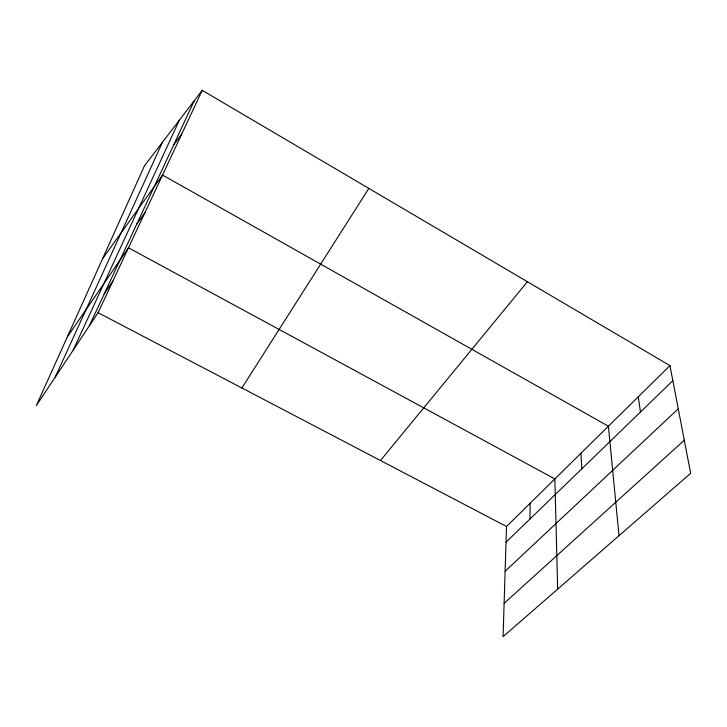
<?xml version="1.0" encoding="UTF-8"?>
<svg xmlns="http://www.w3.org/2000/svg" width="727" height="727" viewBox="0 0 727 727"><rect width="100%" height="100%" fill="white"/><g stroke="black" fill="none" stroke-linecap="round" stroke-linejoin="round"><path stroke-width="1.09" d="M530.019 518.96L530.083 503.311M669.958 365.617L506.528 526.502L503.075 636.661L690.65 473.304L669.958 365.617L202.206 90.339L144.509 165.747L36.35 405.575L98.072 312.701L202.206 90.339M55.197 377.213L162.466 142.274M73.173 350.16L179.324 120.246M89.376 325.778L194.273 100.708M241.891 387.982L368.834 188.411M104.215 293.935L112.849 281.14M67.302 336.937L128.47 247.789L554.855 478.929L557.673 589.106M136.558 224.552L145 212.484M102.589 258.694L162.53 175.053L608.39 426.222L619.013 535.69M173.589 145.091L181.732 134.05M380.466 460.518L527.402 281.722M506.037 542.188L672.848 380.657M505.12 571.286L678.264 408.819M504.12 603.328L684.289 440.217M98.072 312.701L506.528 526.502M638.297 396.788L640.451 412.036M580.918 453.266L581.836 468.788"/></g></svg>
